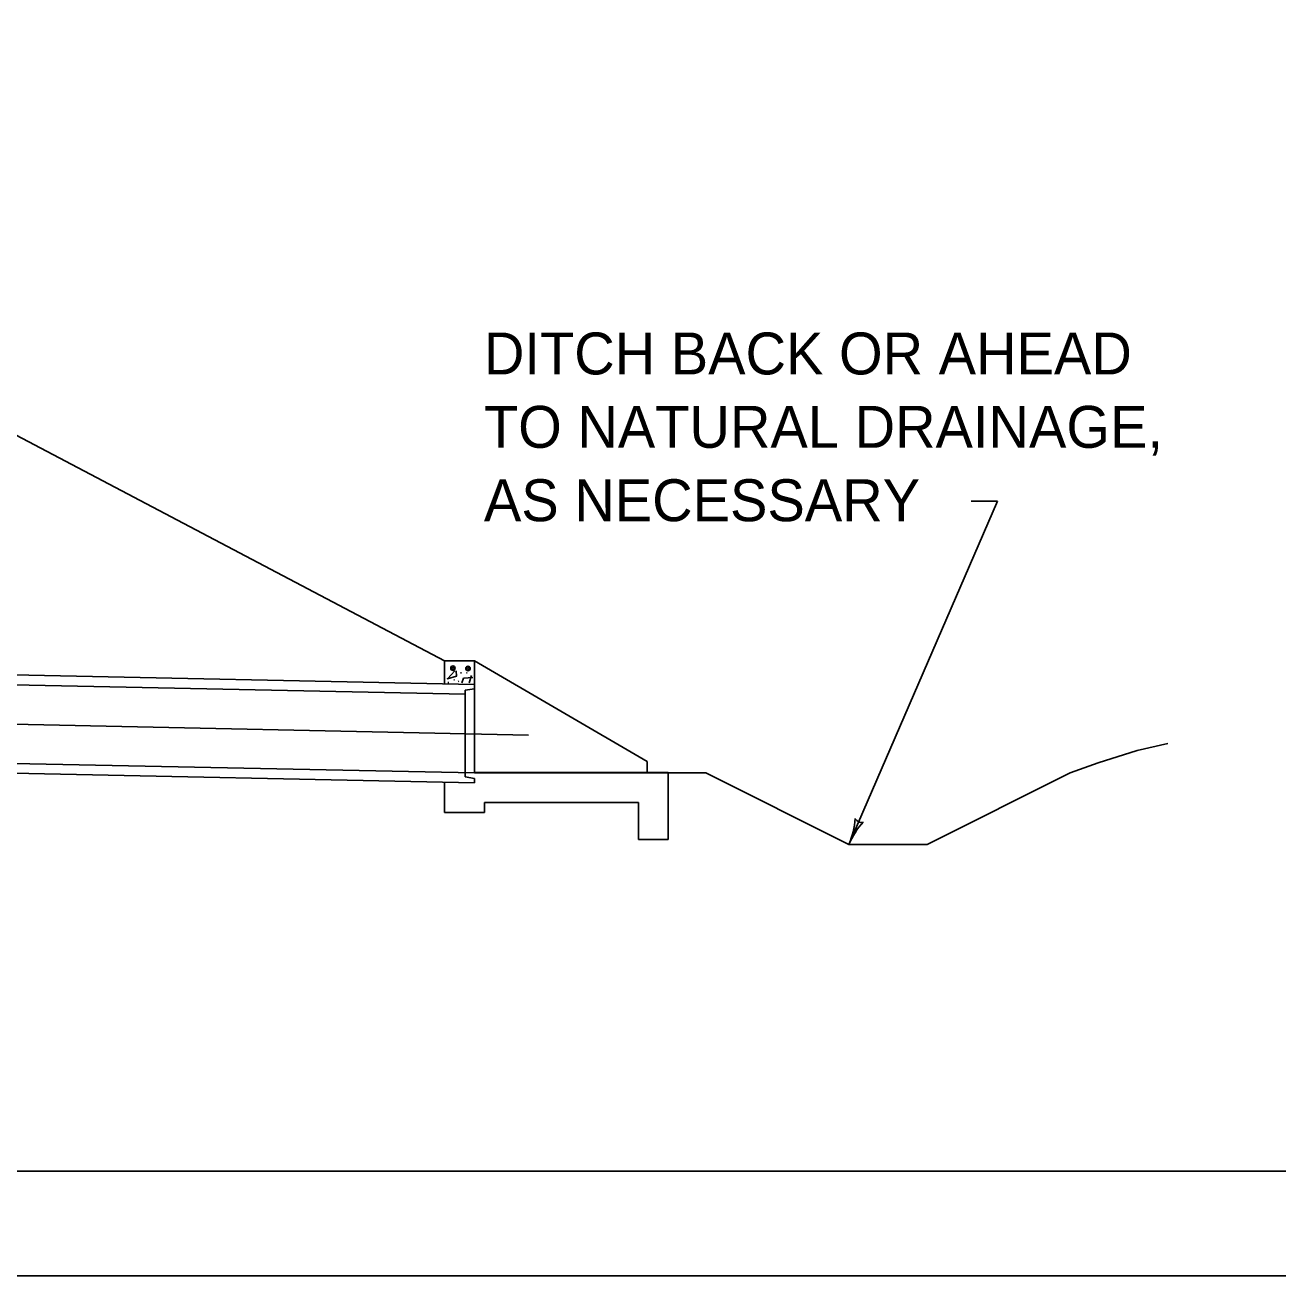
# Model space of a CAD drawing. Extents: x 1000 to 1036.3, y 1000 to 1022.
# Drawn here: x 1024.38 to 1030.36, y 1000 to 1005.97 of the extents above; entities that cross this region are included whole.
import ezdxf

# ---------------------------------------------------------------- set-up
doc = ezdxf.new("R2010")
doc.units = 0
for name, color, linetype in [('Level 1', 7, 'Continuous'), ('Level 10', 7, 'Continuous'), ('Level 11', 7, 'Continuous')]:
    doc.layers.add(name, color=color, linetype=linetype)

msp = doc.modelspace()

# ---------------------------------------------------------------- linework, layer by layer
at = {"layer": 'Level 1'}
for p, q in [((1026.3803, 1002.934), (1022.3143, 1005.071)), ((1029.018, 1003.6955), (1028.3091, 1002.0579)), ((1029.018, 1003.6955), (1028.893, 1003.6955)), ((1007.5781, 1003.2133), (1026.5225, 1002.8207)), ((1007.5781, 1003.1668), (1026.4787, 1002.7747)), ((1026.3803, 1002.934), (1026.5225, 1002.934)), ((1026.3803, 1002.8236), (1026.3803, 1002.934)), ((1026.5225, 1002.934), (1027.3467, 1002.4541)), ((1026.5225, 1002.4008), (1026.5225, 1002.934)), ((1007.5703, 1002.792), (1026.5225, 1002.3988)), ((1026.5225, 1002.8008), (1026.4787, 1002.7932)), ((1026.4787, 1002.381), (1026.4787, 1002.7932)), ((1026.5225, 1002.8158), (1026.5225, 1002.8008)), ((1007.5693, 1002.7447), (1026.5225, 1002.3519)), ((1023.0065, 1002.6583), (1026.7802, 1002.5795)), ((1027.3467, 1002.4008), (1027.3467, 1002.4541)), ((1026.3803, 1002.2097), (1026.3803, 1002.3519)), ((1026.5225, 1002.3732), (1026.4787, 1002.381)), ((1026.5225, 1002.4008), (1027.447, 1002.4008)), ((1026.5225, 1002.3988), (1027.6273, 1002.3988)), ((1026.5225, 1002.3512), (1026.5225, 1002.3732)), ((1027.447, 1002.0808), (1027.447, 1002.4008)), ((1028.3091, 1002.0579), (1027.6273, 1002.3988)), ((1028.6831, 1002.0579), (1029.3649, 1002.3988)), ((1026.5714, 1002.2097), (1026.5714, 1002.2586)), ((1026.5714, 1002.2586), (1027.3048, 1002.2586)), ((1027.3048, 1002.0808), (1027.3048, 1002.2586)), ((1026.3803, 1002.2097), (1026.5714, 1002.2097)), ((1027.3048, 1002.0808), (1027.447, 1002.0808)), ((1028.3091, 1002.0579), (1028.6831, 1002.0579))]:
    msp.add_line(p, q, dxfattribs=at)
for points in [[(1026.4289, 1002.8852), (1026.3939, 1002.8483), (1026.4376, 1002.8606), (1026.4356, 1002.8852)], [(1026.4002, 1002.8304), (1026.3966, 1002.83)], [(1026.4282, 1002.8438), (1026.4245, 1002.8434)], [(1026.4482, 1002.836), (1026.4446, 1002.8356)], [(1026.4605, 1002.8762), (1026.4569, 1002.8757)], [(1026.5146, 1002.8542), (1026.4713, 1002.8506), (1026.4626, 1002.8291)], [(1026.4884, 1002.8762), (1026.4848, 1002.8757)], [(1026.4977, 1002.8291), (1026.5091, 1002.8642)], [(1029.3649, 1002.3988), (1029.4987, 1002.447), (1029.6837, 1002.5063), (1029.831, 1002.539)]]:
    msp.add_lwpolyline(points, dxfattribs=at)
for centre, radius in [((1026.4202, 1002.8984), 0.0107), ((1026.4202, 1002.8984), 0.00533), ((1026.4919, 1002.8973), 0.0107), ((1026.4919, 1002.8973), 0.00533)]:
    msp.add_circle(centre, radius, dxfattribs=at)
for centre, radius, start, end in [((1027.9503, 1002.2132), 0.3909, 336.59201, 355.26079), ((1028.3682, 1002.1943), 0.0313, 205.36661, 287.4833), ((1028.6678, 1001.9026), 0.3909, 137.93917, 156.5859), ((1027.9503, 1002.2132), 0.3909, 336.57979, 336.59201)]:
    msp.add_arc(centre, radius, start, end, dxfattribs=at)
at = {"layer": 'Level 10'}
for p, q in [((1035.5, 1000.5), (1007, 1000.5)), ((1036, 1000), (1000, 1000))]:
    msp.add_line(p, q, dxfattribs=at)
at = {"layer": 'Level 11'}
msp.add_lwpolyline([(1007, 1000.5), (1035.5, 1000.5), (1035.5, 1021.5), (1007, 1021.5)], close=True, dxfattribs=at)
msp.add_lwpolyline([(1007, 1000.5), (1035.5, 1000.5), (1035.5, 1021.5), (1007, 1021.5)], close=True, dxfattribs=at)

# ---------------------------------------------------------------- texts
at = {"layer": 'Level 1'}
for s, p in [('DITCH BACK OR AHEAD', (1026.5681, 1004.2996)), ('TO NATURAL DRAINAGE,', (1026.5681, 1003.9496)), ('AS NECESSARY', (1026.5681, 1003.5996))]:
    msp.add_text(s, height=0.2, dxfattribs=at).set_placement(p)

doc.saveas('drawing.dxf')
